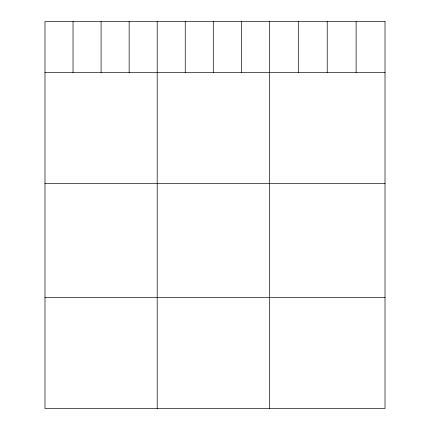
<?xml version="1.0" encoding="UTF-8"?>
<svg xmlns="http://www.w3.org/2000/svg" width="430" height="430" viewBox="0 0 430 430"><rect width="100%" height="100%" fill="white"/><g stroke="black" fill="none" stroke-linecap="round" stroke-linejoin="round"><path stroke-width="0.64" d="M44.983 72.514L385.017 72.514M44.983 183.39L385.017 183.39M44.983 297.625L385.017 297.625M356.115 21.5L356.115 72.514M327.214 21.5L327.214 72.514M298.307 21.5L298.307 72.514M269.406 21.5L269.406 408.5M241.354 21.5L241.354 72.514M213.301 21.5L213.301 72.514M185.249 21.5L185.249 72.514M157.192 21.5L157.192 408.5M129.14 21.5L129.14 72.514M101.088 21.5L101.088 72.514M73.035 21.5L73.035 72.514M385.017 21.5L44.983 21.5L44.983 408.5L385.017 408.5L385.017 21.5"/></g></svg>
